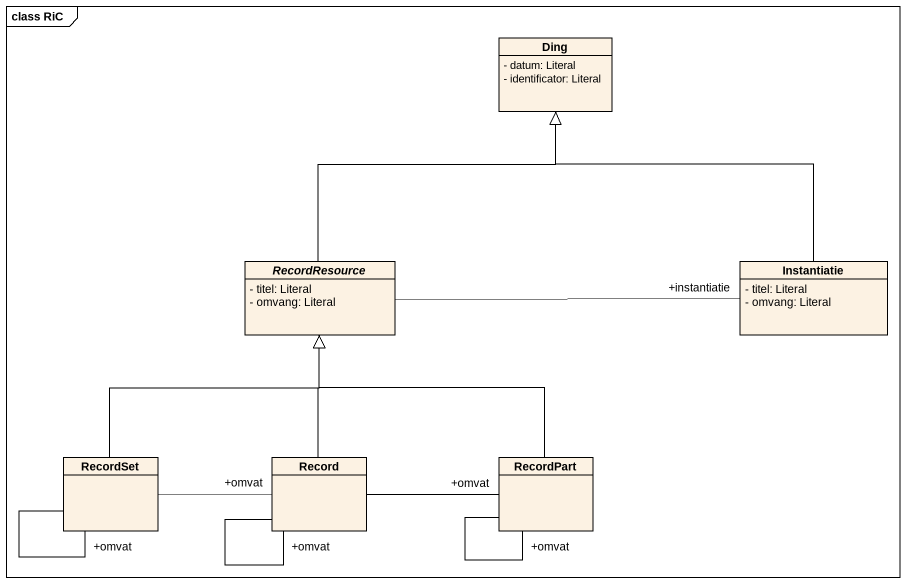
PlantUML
@startuml
mainframe class RiC
hide circle
hide empty members
skinparam classAttributeIconSize 0
class Ding {
  - datum: Literal
  - identificator: Literal
}
abstract class RecordResource {
  - titel: Literal
  - omvang: Literal
}
class Instantiatie {
  - titel: Literal
  - omvang: Literal
}
class RecordSet
class "Record" as Record_
class RecordPart
RecordResource -up-|> Ding
RecordResource -right- "+instantiatie" Instantiatie
Instantiatie -up-|> Ding
RecordSet -up-|> RecordResource
RecordSet -- "+omvat" RecordSet
RecordSet -right- "+omvat" Record_
Record_ -up-|> RecordResource
Record_ -- "+omvat" Record_
Record_ -right- "+omvat" RecordPart
RecordPart -up-|> RecordResource
RecordPart -- "+omvat" RecordPart
@enduml
